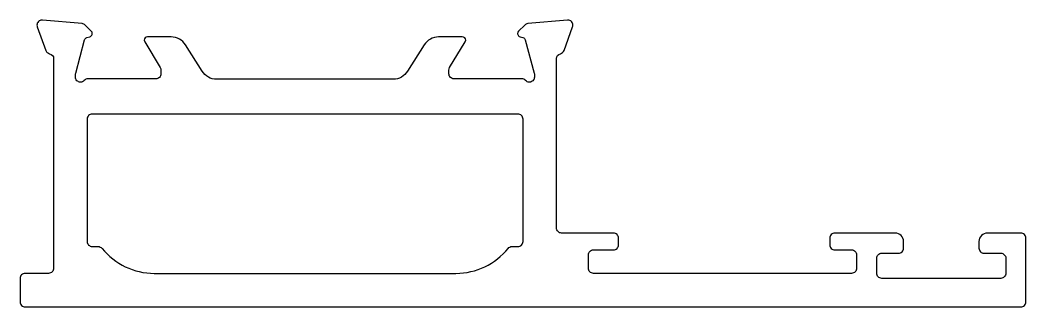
# Model space of a CAD drawing. Extents: x 769.6 to 829.6, y 578.4 to 595.5.
import ezdxf

# ---------------------------------------------------------------- set-up
doc = ezdxf.new("R2010")
doc.units = 0
doc.layers.get('0').update_dxf_attribs({"linetype": 'CONTINUOUS'})
doc.layers.add('INCE', color=11, linetype='CONTINUOUS')

msp = doc.modelspace()

# ---------------------------------------------------------------- linework, layer by layer
at = {"color": 0}
msp.add_lwpolyline([(828.359, 581.253), (828.359, 580.353, -0.414214), (828.059, 580.053), (820.959, 580.053, -0.414214), (820.659, 580.353), (820.659, 581.253, -0.414214), (820.959, 581.553), (821.959, 581.553, 0.414214), (822.259, 581.853), (822.259, 582.253, 0.414214), (821.759, 582.753), (818.159, 582.753, 0.414214), (817.859, 582.453), (817.859, 582.053, 0.414214), (818.159, 581.753), (819.159, 581.753, -0.414214), (819.459, 581.453), (819.459, 580.653, -0.414214), (819.159, 580.353), (803.759, 580.353, -0.414214), (803.459, 580.653), (803.459, 581.453, -0.414214), (803.759, 581.753), (804.955, 581.753, 0.414214), (805.255, 582.053), (805.255, 582.453, 0.414214), (804.955, 582.753), (801.859, 582.753, -0.414214), (801.559, 583.053), (801.559, 593.157, -0.349872), (801.792, 593.45, 0.25459), (802.007, 593.64), (802.521, 595.052, 0.091642), (802.539, 595.153, 0.414214), (802.239, 595.453, 0.02182), (802.212, 595.452), (799.847, 595.245, 0.176327), (799.661, 595.158), (799.297, 594.795, 0.198912), (799.239, 594.653, 0.065543), (799.245, 594.601, 0.267949), (799.387, 594.46), (799.556, 594.415, -0.267949), (799.697, 594.273), (800.228, 592.291, -0.065543), (800.239, 592.214), (800.239, 592.053, -0.414214), (799.939, 591.753, -0.213422), (799.715, 591.853, 0.213422), (799.491, 591.953), (795.439, 591.953, -0.415222), (795.139, 592.253), (795.139, 592.474, -0.137852), (795.183, 592.63), (796.109, 594.149, 0.137852), (796.139, 594.253, 0.414214), (795.939, 594.453), (794.525, 594.453, 0.261413), (793.672, 593.974), (792.669, 592.407, -0.261413), (791.816, 591.928), (781.278, 591.928, -0.261413), (780.424, 592.407), (779.422, 593.974, 0.261413), (778.568, 594.453), (777.162, 594.453, 0.414214), (776.962, 594.253, 0.137852), (776.992, 594.149), (777.918, 592.63, -0.137852), (777.962, 592.474), (777.962, 592.253, -0.414214), (777.662, 591.953), (773.61, 591.953, 0.213422), (773.386, 591.853, -0.213422), (773.162, 591.753, -0.414214), (772.862, 592.053), (772.862, 592.214, -0.065543), (772.873, 592.291), (773.404, 594.273, -0.267949), (773.545, 594.415), (773.714, 594.46, 0.267949), (773.856, 594.601, 0.065543), (773.862, 594.653, 0.198912), (773.804, 594.795), (773.44, 595.158, 0.176327), (773.254, 595.245), (770.888, 595.452, 0.02182), (770.862, 595.453, 0.414214), (770.562, 595.153, 0.091642), (770.58, 595.052), (771.094, 593.64, 0.26206), (771.317, 593.448, -0.357751), (771.559, 593.154), (771.559, 580.653, -0.414214), (771.259, 580.353), (769.859, 580.353, 0.414214), (769.559, 580.053), (769.559, 578.653, 0.414214), (769.859, 578.353), (829.259, 578.353, 0.414214), (829.559, 578.653), (829.559, 582.453, 0.414214), (829.259, 582.753), (827.259, 582.753, 0.414214), (826.759, 582.253), (826.759, 581.853, 0.414214), (827.059, 581.553), (828.059, 581.553, -0.414214)], format="xyb", close=True, dxfattribs=at)
at = {"layer": 'INCE', "color": 0}
msp.add_lwpolyline([(774.212, 581.953, -0.226755), (774.446, 581.841, 0.226755), (777.559, 580.353), (795.559, 580.353, 0.226755), (798.672, 581.841, -0.226755), (798.905, 581.953), (799.259, 581.953, 0.414214), (799.559, 582.253), (799.559, 589.553, 0.414214), (799.259, 589.853), (773.859, 589.853, 0.414214), (773.559, 589.553), (773.559, 582.253, 0.414214), (773.859, 581.953)], format="xyb", close=True, dxfattribs=at)

doc.saveas('drawing.dxf')
